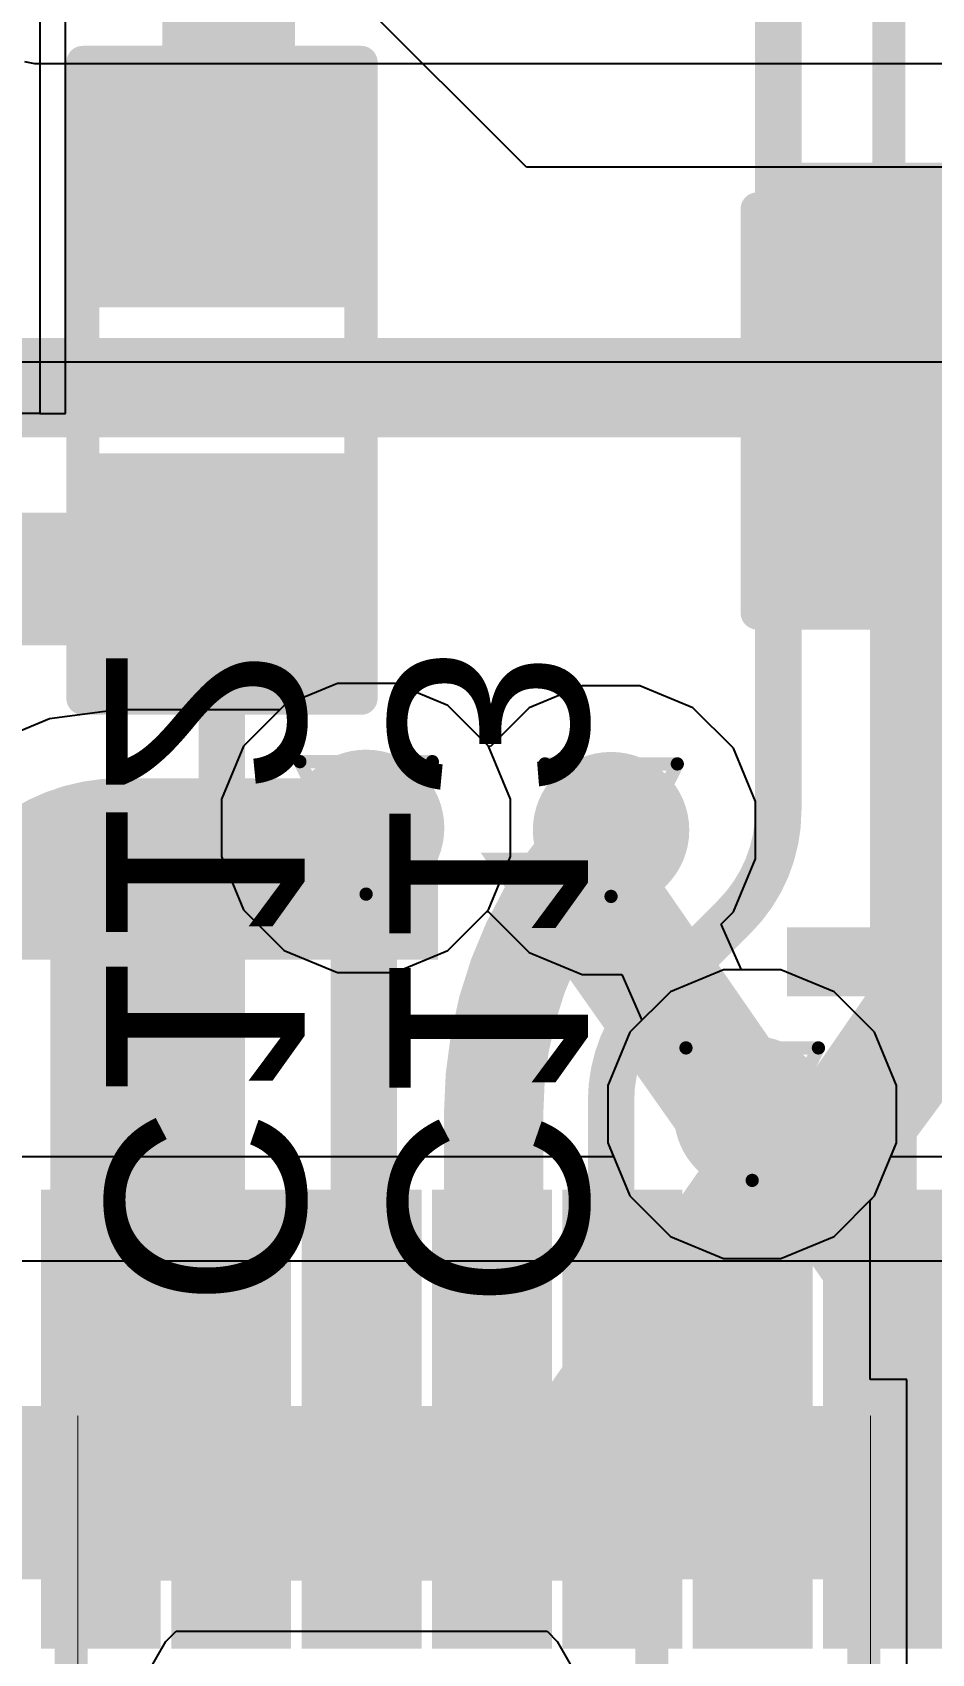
# Model space of a CAD drawing. Header units: inches. Extents: x 0 to 211, y 0 to 201.
# Drawn here: x 2.7646 to 2.9003, y 1.733 to 1.9777 of the extents above; entities that cross this region are included whole.
import ezdxf

# ---------------------------------------------------------------- set-up
doc = ezdxf.new("R2010")
doc.units = ezdxf.units.IN
doc.header["$MEASUREMENT"] = 0
for name, color, linetype in [('Bottom Layer', 5, 'Continuous'), ('Bottom Overlay', 54, 'Continuous'), ('Bottom Paste', 16, 'Continuous'), ('Bottom Solder', 6, 'Continuous'), ('Drill Drawing', 1, 'Continuous'), ('Layer 1', 16, 'Continuous'), ('Layer 2', 76, 'Continuous'), ('Top Layer', 1, 'Continuous'), ('Top Overlay', 2, 'Continuous'), ('Top Paste', 8, 'Continuous'), ('Top Solder', 216, 'Continuous'), ('Via Holes', 16, 'Continuous')]:
    doc.layers.add(name, color=color, linetype=linetype)
doc.styles.add('Arial', font='', dxfattribs={"height": 0.2})
doc.styles.add('Arial Black_Bold', font='', dxfattribs={"height": 0.2})
doc.styles.get('Arial').set_extended_font_data('Arial')
doc.styles.get('Arial Black_Bold').set_extended_font_data('Arial Black', bold=True)

# ---------------------------------------------------------------- blocks, each defined once
blk = doc.blocks.new('48_HTQFP__7_7__55')
at = {"layer": 'Top Layer'}
for points in [[(-0.19881845, 0.0551183), (-0.13582635, 0.0551183), (-0.13582635, 0.0433073), (-0.19881845, 0.0433073)], [(-0.19881845, 0.035433), (-0.13582635, 0.035433), (-0.13582635, 0.023622), (-0.19881845, 0.023622)], [(-0.19881845, 0.015748), (-0.13582635, 0.015748), (-0.13582635, 0.003937), (-0.19881845, 0.003937)], [(-0.19881895, -0.0039367), (-0.13582685, -0.0039367), (-0.13582685, -0.0157477), (-0.19881895, -0.0157477)], [(-0.19881865, -0.0236219), (-0.13582655, -0.0236219), (-0.13582655, -0.0354329), (-0.19881865, -0.0354329)], [(-0.19881875, -0.0433067), (-0.13582665, -0.0433067), (-0.13582665, -0.0551177), (-0.19881875, -0.0551177)], [(-0.19881855, -0.0629917), (-0.13582645, -0.0629917), (-0.13582645, -0.0748027), (-0.19881855, -0.0748027)]]:
    blk.add_hatch(color=1, dxfattribs=at).paths.add_polyline_path(points)
at = {"layer": 'Top Paste'}
for points in [[(-0.19881845, 0.0551183), (-0.13582635, 0.0551183), (-0.13582635, 0.0433073), (-0.19881845, 0.0433073)], [(-0.19881845, 0.035433), (-0.13582635, 0.035433), (-0.13582635, 0.023622), (-0.19881845, 0.023622)], [(-0.19881845, 0.015748), (-0.13582635, 0.015748), (-0.13582635, 0.003937), (-0.19881845, 0.003937)], [(-0.19881895, -0.0039367), (-0.13582685, -0.0039367), (-0.13582685, -0.0157477), (-0.19881895, -0.0157477)], [(-0.19881865, -0.0236219), (-0.13582655, -0.0236219), (-0.13582655, -0.0354329), (-0.19881865, -0.0354329)], [(-0.19881875, -0.0433067), (-0.13582665, -0.0433067), (-0.13582665, -0.0551177), (-0.19881875, -0.0551177)], [(-0.19881855, -0.0629917), (-0.13582645, -0.0629917), (-0.13582645, -0.0748027), (-0.19881855, -0.0748027)]]:
    blk.add_hatch(color=8, dxfattribs=at).paths.add_polyline_path(points)
at = {"layer": 'Top Solder'}
for points in [[(-0.20196805, 0.0582679), (-0.13267675, 0.0582679), (-0.13267675, 0.0401577), (-0.20196805, 0.0401577)], [(-0.20196805, 0.0385826), (-0.13267675, 0.0385826), (-0.13267675, 0.0204724), (-0.20196805, 0.0204724)], [(-0.20196805, 0.0188976), (-0.13267675, 0.0188976), (-0.13267675, 0.0007874), (-0.20196805, 0.0007874)], [(-0.20196855, -0.0007871), (-0.13267725, -0.0007871), (-0.13267725, -0.0188973), (-0.20196855, -0.0188973)], [(-0.20196825, -0.0204723), (-0.13267695, -0.0204723), (-0.13267695, -0.0385825), (-0.20196825, -0.0385825)], [(-0.20196835, -0.0401571), (-0.13267705, -0.0401571), (-0.13267705, -0.0582673), (-0.20196835, -0.0582673)], [(-0.20196815, -0.0598421), (-0.13267685, -0.0598421), (-0.13267685, -0.0779523), (-0.20196815, -0.0779523)]]:
    blk.add_hatch(color=216, dxfattribs=at).paths.add_polyline_path(points)
blk = doc.blocks.new('R___0402_B_105')
at = {"layer": 'Bottom Layer'}
for points in [[(-0.009500100000000001, 0.0125), (-0.0095001, -0.0125), (-0.0275001, -0.0125), (-0.0275001, 0.0125)], [(0.0274997, 0.0125001), (0.0274997, -0.0124999), (0.009499700000000002, -0.0124999), (0.009499699999999998, 0.0125001)]]:
    blk.add_hatch(color=5, dxfattribs=at).paths.add_polyline_path(points)
at = {"layer": 'Bottom Paste'}
for points in [[(-0.009500100000000001, 0.0125), (-0.0095001, -0.0125), (-0.0275001, -0.0125), (-0.0275001, 0.0125)], [(0.0274997, 0.0125001), (0.0274997, -0.0124999), (0.009499700000000002, -0.0124999), (0.009499699999999998, 0.0125001)]]:
    blk.add_hatch(color=16, dxfattribs=at).paths.add_polyline_path(points)
at = {"layer": 'Bottom Solder'}
for points in [[(-0.007334700000000001, 0.0146654), (-0.007334699999999999, -0.0146654), (-0.0296655, -0.0146654), (-0.0296655, 0.0146654)], [(0.0296651, 0.0146655), (0.0296651, -0.0146653), (0.007334300000000001, -0.0146653), (0.007334299999999998, 0.0146655)]]:
    blk.add_hatch(color=6, dxfattribs=at).paths.add_polyline_path(points)
at = {"layer": 'Bottom Overlay'}
for points in [[(-0.0310002, -0.0160001, 0.005, 0.005, 0), (-0.0310004, 0.0160002, 0.005, 0.005, 0)], [(0.0309997, 0.0160001, 0.005, 0.005, 0), (-0.0310004, 0.0160002, 0.005, 0.005, 0)], [(0.0309997, -0.0159999, 0.005, 0.005, 0), (0.0309997, 0.0160001, 0.005, 0.005, 0)], [(0.0319999, 0.017, 0.000127, 0.000127, 0), (-0.0319999, 0.017, 0.000127, 0.000127, 0)], [(-0.0310002, -0.0160001, 0.005, 0.005, 0), (0.0309997, -0.0159999, 0.005, 0.005, 0)]]:
    blk.add_lwpolyline(points, format="xyseb", dxfattribs=at)
for points in [[(-0.0322504, 0.0160002, 0.0025, 0.0025, 1), (-0.0297504, 0.0160002, 0.0025, 0.0025, 1)], [(-0.0322504, 0.0160002, 0.0025, 0.0025, 1), (-0.0297504, 0.0160002, 0.0025, 0.0025, 1)], [(0.0297497, 0.0160001, 0.0025, 0.0025, 1), (0.0322497, 0.0160001, 0.0025, 0.0025, 1)], [(0.0297497, 0.0160001, 0.0025, 0.0025, 1), (0.0322497, 0.0160001, 0.0025, 0.0025, 1)], [(-0.0320316, 0.017, 6.35e-05, 6.35e-05, 1), (-0.0319682, 0.017, 6.35e-05, 6.35e-05, 1)], [(0.0319682, 0.017, 6.35e-05, 6.35e-05, 1), (0.0320316, 0.017, 6.35e-05, 6.35e-05, 1)], [(-0.0322502, -0.0160001, 0.0025, 0.0025, 1), (-0.0297502, -0.0160001, 0.0025, 0.0025, 1)], [(-0.0322502, -0.0160001, 0.0025, 0.0025, 1), (-0.0297502, -0.0160001, 0.0025, 0.0025, 1)], [(0.0297497, -0.0159999, 0.0025, 0.0025, 1), (0.0322497, -0.0159999, 0.0025, 0.0025, 1)], [(0.0297497, -0.0159999, 0.0025, 0.0025, 1), (0.0322497, -0.0159999, 0.0025, 0.0025, 1)]]:
    blk.add_lwpolyline(points, format="xyseb", close=True, dxfattribs=at)
blk = doc.blocks.new('R___0402_B_107')
at = {"layer": 'Bottom Layer'}
for points in [[(-0.009500100000000001, 0.0125), (-0.0095001, -0.0125), (-0.0275001, -0.0125), (-0.0275001, 0.0125)], [(0.0275001, 0.0125), (0.0275001, -0.0125), (0.009500100000000001, -0.0125), (0.0095001, 0.0125)]]:
    blk.add_hatch(color=5, dxfattribs=at).paths.add_polyline_path(points)
at = {"layer": 'Bottom Paste'}
for points in [[(-0.009500100000000001, 0.0125), (-0.0095001, -0.0125), (-0.0275001, -0.0125), (-0.0275001, 0.0125)], [(0.0275001, 0.0125), (0.0275001, -0.0125), (0.009500100000000001, -0.0125), (0.0095001, 0.0125)]]:
    blk.add_hatch(color=16, dxfattribs=at).paths.add_polyline_path(points)
at = {"layer": 'Bottom Solder'}
for points in [[(-0.007334700000000001, 0.0146654), (-0.007334699999999999, -0.0146654), (-0.0296655, -0.0146654), (-0.0296655, 0.0146654)], [(0.0296655, 0.0146654), (0.0296655, -0.0146654), (0.007334700000000001, -0.0146654), (0.007334699999999999, 0.0146654)]]:
    blk.add_hatch(color=6, dxfattribs=at).paths.add_polyline_path(points)
at = {"layer": 'Bottom Overlay'}
for points in [[(-0.0310002, -0.0160001, 0.005, 0.005, 0), (-0.0310001, 0.0160001, 0.005, 0.005, 0)], [(0.031, 0.016, 0.005, 0.005, 0), (-0.0310001, 0.0160001, 0.005, 0.005, 0)], [(0.0309998, -0.0159998, 0.005, 0.005, 0), (0.031, 0.016, 0.005, 0.005, 0)], [(-0.0319998, 0.0170001, 0.000127, 0.000127, 0), (0.0319998, 0.0170003, 0.000127, 0.000127, 0)], [(-0.0310002, -0.0160001, 0.005, 0.005, 0), (0.0309998, -0.0159998, 0.005, 0.005, 0)]]:
    blk.add_lwpolyline(points, format="xyseb", dxfattribs=at)
for points in [[(-0.0322501, 0.0160001, 0.0025, 0.0025, 1), (-0.0297501, 0.0160001, 0.0025, 0.0025, 1)], [(-0.0322501, 0.0160001, 0.0025, 0.0025, 1), (-0.0297501, 0.0160001, 0.0025, 0.0025, 1)], [(0.02975, 0.016, 0.0025, 0.0025, 1), (0.03225, 0.016, 0.0025, 0.0025, 1)], [(0.02975, 0.016, 0.0025, 0.0025, 1), (0.03225, 0.016, 0.0025, 0.0025, 1)], [(-0.0320315, 0.0170001, 6.35e-05, 6.35e-05, 1), (-0.0319681, 0.0170001, 6.35e-05, 6.35e-05, 1)], [(0.0319681, 0.0170003, 6.35e-05, 6.35e-05, 1), (0.0320315, 0.0170003, 6.35e-05, 6.35e-05, 1)], [(-0.0322502, -0.0160001, 0.0025, 0.0025, 1), (-0.0297502, -0.0160001, 0.0025, 0.0025, 1)], [(-0.0322502, -0.0160001, 0.0025, 0.0025, 1), (-0.0297502, -0.0160001, 0.0025, 0.0025, 1)], [(0.0297498, -0.0159998, 0.0025, 0.0025, 1), (0.0322498, -0.0159998, 0.0025, 0.0025, 1)], [(0.0297498, -0.0159998, 0.0025, 0.0025, 1), (0.0322498, -0.0159998, 0.0025, 0.0025, 1)]]:
    blk.add_lwpolyline(points, format="xyseb", close=True, dxfattribs=at)
blk = doc.blocks.new('R___0603_111')
at = {"layer": 'Top Layer'}
for points in [[(-0.0150001, 0.0175), (-0.0150001, -0.0175), (-0.0450001, -0.0175), (-0.0450001, 0.0175)], [(0.0450001, 0.0174999), (0.0450001, -0.0175001), (0.0150001, -0.0175001), (0.0150001, 0.0174999)]]:
    blk.add_hatch(color=1, dxfattribs=at).paths.add_polyline_path(points)
at = {"layer": 'Top Paste'}
for points in [[(-0.0150001, 0.0175), (-0.0150001, -0.0175), (-0.0450001, -0.0175), (-0.0450001, 0.0175)], [(0.0450001, 0.0174999), (0.0450001, -0.0175001), (0.0150001, -0.0175001), (0.0150001, 0.0174999)]]:
    blk.add_hatch(color=8, dxfattribs=at).paths.add_polyline_path(points)
at = {"layer": 'Top Solder'}
for points in [[(-0.0110001, 0.0215), (-0.0110001, -0.0215), (-0.0490001, -0.0215), (-0.0490001, 0.0215)], [(0.0490001, 0.0214999), (0.0490001, -0.0215001), (0.0110001, -0.0215001), (0.0110001, 0.0214999)]]:
    blk.add_hatch(color=216, dxfattribs=at).paths.add_polyline_path(points)
at = {"layer": 'Top Overlay'}
for points in [[(-0.0480002, 0.0209997, 0.005, 0.005, 0), (0.0479999, 0.0210003, 0.005, 0.005, 0)], [(-0.0480001, -0.0209998, 0.005, 0.005, 0), (-0.0480002, 0.0209997, 0.005, 0.005, 0)], [(0.0479998, -0.0209998, 0.005, 0.005, 0), (0.0479999, 0.0210003, 0.005, 0.005, 0)], [(0.0479998, -0.0209998, 0.005, 0.005, 0), (-0.0480001, -0.0209998, 0.005, 0.005, 0)]]:
    blk.add_lwpolyline(points, format="xyseb", dxfattribs=at)
for points in [[(-0.0492502, 0.0209997, 0.0025, 0.0025, 1), (-0.0467502, 0.0209997, 0.0025, 0.0025, 1)], [(-0.0492502, 0.0209997, 0.0025, 0.0025, 1), (-0.0467502, 0.0209997, 0.0025, 0.0025, 1)], [(0.0467499, 0.0210003, 0.0025, 0.0025, 1), (0.0492499, 0.0210003, 0.0025, 0.0025, 1)], [(0.0467499, 0.0210003, 0.0025, 0.0025, 1), (0.0492499, 0.0210003, 0.0025, 0.0025, 1)], [(-0.0492501, -0.0209998, 0.0025, 0.0025, 1), (-0.0467501, -0.0209998, 0.0025, 0.0025, 1)], [(-0.0492501, -0.0209998, 0.0025, 0.0025, 1), (-0.0467501, -0.0209998, 0.0025, 0.0025, 1)], [(0.0467498, -0.0209998, 0.0025, 0.0025, 1), (0.0492498, -0.0209998, 0.0025, 0.0025, 1)], [(0.0467498, -0.0209998, 0.0025, 0.0025, 1), (0.0492498, -0.0209998, 0.0025, 0.0025, 1)]]:
    blk.add_lwpolyline(points, format="xyseb", close=True, dxfattribs=at)
blk = doc.blocks.new('C___0402_B_277')
at = {"layer": 'Bottom Layer'}
for points in [[(-0.009499900000000002, 0.0125), (-0.009499899999999999, -0.0125), (-0.0274999, -0.0125), (-0.0274999, 0.0125)], [(0.0275001, 0.0125), (0.0275001, -0.0125), (0.009500100000000001, -0.0125), (0.0095001, 0.0125)]]:
    blk.add_hatch(color=5, dxfattribs=at).paths.add_polyline_path(points)
at = {"layer": 'Bottom Paste'}
for points in [[(-0.009499900000000002, 0.0125), (-0.009499899999999999, -0.0125), (-0.0274999, -0.0125), (-0.0274999, 0.0125)], [(0.0275001, 0.0125), (0.0275001, -0.0125), (0.009500100000000001, -0.0125), (0.0095001, 0.0125)]]:
    blk.add_hatch(color=16, dxfattribs=at).paths.add_polyline_path(points)
at = {"layer": 'Bottom Solder'}
for points in [[(-0.007137700000000001, 0.0148622), (-0.007137699999999999, -0.0148622), (-0.0298621, -0.0148622), (-0.0298621, 0.0148622)], [(0.0298623, 0.0148622), (0.0298623, -0.0148622), (0.007137900000000002, -0.0148622), (0.007137899999999998, 0.0148622)]]:
    blk.add_hatch(color=6, dxfattribs=at).paths.add_polyline_path(points)
at = {"layer": 'Bottom Overlay'}
for points in [[(-0.0309997, 0.0159997, 0.005, 0.005, 0), (-0.0309998, -0.016, 0.005, 0.005, 0)], [(-0.011, 0.0160001, 0.005, 0.005, 0), (-0.0309997, 0.0159997, 0.005, 0.005, 0)], [(0.0110001, 0.0159997, 0.005, 0.005, 0), (0.0310001, 0.0159996, 0.005, 0.005, 0)], [(0.0310001, 0.0159996, 0.005, 0.005, 0), (0.0310002, -0.0160002, 0.005, 0.005, 0)], [(-0.0309998, -0.016, 0.005, 0.005, 0), (-0.0109999, -0.0160002, 0.005, 0.005, 0)], [(0.0110002, -0.0160001, 0.005, 0.005, 0), (0.0310002, -0.0160002, 0.005, 0.005, 0)]]:
    blk.add_lwpolyline(points, format="xyseb", dxfattribs=at)
for points in [[(-0.0322497, 0.0159997, 0.0025, 0.0025, 1), (-0.0297497, 0.0159997, 0.0025, 0.0025, 1)], [(-0.0322497, 0.0159997, 0.0025, 0.0025, 1), (-0.0297497, 0.0159997, 0.0025, 0.0025, 1)], [(-0.01225, 0.0160001, 0.0025, 0.0025, 1), (-0.00975, 0.0160001, 0.0025, 0.0025, 1)], [(0.0097501, 0.0159997, 0.0025, 0.0025, 1), (0.0122501, 0.0159997, 0.0025, 0.0025, 1)], [(0.0297501, 0.0159996, 0.0025, 0.0025, 1), (0.0322501, 0.0159996, 0.0025, 0.0025, 1)], [(0.0297501, 0.0159996, 0.0025, 0.0025, 1), (0.0322501, 0.0159996, 0.0025, 0.0025, 1)], [(-0.0322498, -0.016, 0.0025, 0.0025, 1), (-0.0297498, -0.016, 0.0025, 0.0025, 1)], [(-0.0322498, -0.016, 0.0025, 0.0025, 1), (-0.0297498, -0.016, 0.0025, 0.0025, 1)], [(-0.0122499, -0.0160002, 0.0025, 0.0025, 1), (-0.0097499, -0.0160002, 0.0025, 0.0025, 1)], [(0.0097502, -0.0160001, 0.0025, 0.0025, 1), (0.0122502, -0.0160001, 0.0025, 0.0025, 1)], [(0.0297502, -0.0160002, 0.0025, 0.0025, 1), (0.0322502, -0.0160002, 0.0025, 0.0025, 1)], [(0.0297502, -0.0160002, 0.0025, 0.0025, 1), (0.0322502, -0.0160002, 0.0025, 0.0025, 1)]]:
    blk.add_lwpolyline(points, format="xyseb", close=True, dxfattribs=at)
blk = doc.blocks.new('C___0402_B_278')
at = {"layer": 'Bottom Layer'}
for points in [[(-0.009500100000000001, 0.0125), (-0.0095001, -0.0125), (-0.0275001, -0.0125), (-0.0275001, 0.0125)], [(0.0275001, 0.0124999), (0.0275001, -0.0125001), (0.009500100000000001, -0.0125001), (0.0095001, 0.0124999)]]:
    blk.add_hatch(color=5, dxfattribs=at).paths.add_polyline_path(points)
at = {"layer": 'Bottom Paste'}
for points in [[(-0.009500100000000001, 0.0125), (-0.0095001, -0.0125), (-0.0275001, -0.0125), (-0.0275001, 0.0125)], [(0.0275001, 0.0124999), (0.0275001, -0.0125001), (0.009500100000000001, -0.0125001), (0.0095001, 0.0124999)]]:
    blk.add_hatch(color=16, dxfattribs=at).paths.add_polyline_path(points)
at = {"layer": 'Bottom Solder'}
for points in [[(-0.007137900000000002, 0.0148622), (-0.007137899999999998, -0.0148622), (-0.0298623, -0.0148622), (-0.0298623, 0.0148622)], [(0.0298623, 0.0148621), (0.0298623, -0.0148623), (0.007137900000000002, -0.0148623), (0.007137899999999998, 0.0148621)]]:
    blk.add_hatch(color=6, dxfattribs=at).paths.add_polyline_path(points)
at = {"layer": 'Bottom Overlay'}
for points in [[(-0.0310002, 0.0160002, 0.005, 0.005, 0), (-0.0310002, -0.0159997, 0.005, 0.005, 0)], [(-0.0310002, 0.0160002, 0.005, 0.005, 0), (-0.011, 0.0159998, 0.005, 0.005, 0)], [(0.0110001, 0.0160001, 0.005, 0.005, 0), (0.0309999, 0.0159999, 0.005, 0.005, 0)], [(0.0309999, 0.0159999, 0.005, 0.005, 0), (0.0310002, -0.0160002, 0.005, 0.005, 0)], [(-0.0310002, -0.0159997, 0.005, 0.005, 0), (-0.0110001, -0.0160003, 0.005, 0.005, 0)], [(0.011, -0.0160001, 0.005, 0.005, 0), (0.0310002, -0.0160002, 0.005, 0.005, 0)]]:
    blk.add_lwpolyline(points, format="xyseb", dxfattribs=at)
for points in [[(-0.0322502, 0.0160002, 0.0025, 0.0025, 1), (-0.0297502, 0.0160002, 0.0025, 0.0025, 1)], [(-0.0322502, 0.0160002, 0.0025, 0.0025, 1), (-0.0297502, 0.0160002, 0.0025, 0.0025, 1)], [(-0.01225, 0.0159998, 0.0025, 0.0025, 1), (-0.00975, 0.0159998, 0.0025, 0.0025, 1)], [(0.0097501, 0.0160001, 0.0025, 0.0025, 1), (0.0122501, 0.0160001, 0.0025, 0.0025, 1)], [(0.0297499, 0.0159999, 0.0025, 0.0025, 1), (0.0322499, 0.0159999, 0.0025, 0.0025, 1)], [(0.0297499, 0.0159999, 0.0025, 0.0025, 1), (0.0322499, 0.0159999, 0.0025, 0.0025, 1)], [(-0.0322502, -0.0159997, 0.0025, 0.0025, 1), (-0.0297502, -0.0159997, 0.0025, 0.0025, 1)], [(-0.0322502, -0.0159997, 0.0025, 0.0025, 1), (-0.0297502, -0.0159997, 0.0025, 0.0025, 1)], [(-0.0122501, -0.0160003, 0.0025, 0.0025, 1), (-0.0097501, -0.0160003, 0.0025, 0.0025, 1)], [(0.00975, -0.0160001, 0.0025, 0.0025, 1), (0.01225, -0.0160001, 0.0025, 0.0025, 1)], [(0.0297502, -0.0160002, 0.0025, 0.0025, 1), (0.0322502, -0.0160002, 0.0025, 0.0025, 1)], [(0.0297502, -0.0160002, 0.0025, 0.0025, 1), (0.0322502, -0.0160002, 0.0025, 0.0025, 1)]]:
    blk.add_lwpolyline(points, format="xyseb", close=True, dxfattribs=at)
blk = doc.blocks.new('C___1210_B_286')
at = {"layer": 'Bottom Layer'}
for points in [[(-0.0800002, 0.0550002), (-0.0200002, 0.0550002), (-0.0200002, -0.0549998), (-0.0800002, -0.0549998)], [(0.0199999, 0.0550002), (0.0799999, 0.0550002), (0.0799999, -0.0549998), (0.0199999, -0.0549998)]]:
    blk.add_hatch(color=5, dxfattribs=at).paths.add_polyline_path(points)
at = {"layer": 'Bottom Paste'}
for points in [[(-0.0800002, 0.0550002), (-0.0200002, 0.0550002), (-0.0200002, -0.0549998), (-0.0800002, -0.0549998)], [(0.0199999, 0.0550002), (0.0799999, 0.0550002), (0.0799999, -0.0549998), (0.0199999, -0.0549998)]]:
    blk.add_hatch(color=16, dxfattribs=at).paths.add_polyline_path(points)
at = {"layer": 'Bottom Solder'}
for points in [[(-0.0840002, 0.0590002), (-0.0160002, 0.0590002), (-0.0160002, -0.0589998), (-0.0840002, -0.0589998)], [(0.0159999, 0.0590002), (0.0839999, 0.0590002), (0.0839999, -0.0589998), (0.0159999, -0.0589998)]]:
    blk.add_hatch(color=6, dxfattribs=at).paths.add_polyline_path(points)
at = {"layer": 'Bottom Overlay'}
for points in [[(-0.0840003, 0.0590002, 0.005, 0.005, 0), (-0.0840003, -0.0589998, 0.005, 0.005, 0)], [(-0.0840003, 0.0590002, 0.005, 0.005, 0), (-0.0230001, 0.0590002, 0.005, 0.005, 0)], [(0.084, 0.0590002, 0.005, 0.005, 0), (0.0230001, 0.059, 0.005, 0.005, 0)], [(0.084, 0.0590002, 0.005, 0.005, 0), (0.084, -0.0589998, 0.005, 0.005, 0)], [(-0.0840003, -0.0589998, 0.005, 0.005, 0), (-0.0230001, -0.0589998, 0.005, 0.005, 0)], [(0.084, -0.0589998, 0.005, 0.005, 0), (0.0230001, -0.059, 0.005, 0.005, 0)]]:
    blk.add_lwpolyline(points, format="xyseb", dxfattribs=at)
for points in [[(-0.0852503, 0.0590002, 0.0025, 0.0025, 1), (-0.0827503, 0.0590002, 0.0025, 0.0025, 1)], [(-0.0852503, 0.0590002, 0.0025, 0.0025, 1), (-0.0827503, 0.0590002, 0.0025, 0.0025, 1)], [(-0.0242501, 0.0590002, 0.0025, 0.0025, 1), (-0.0217501, 0.0590002, 0.0025, 0.0025, 1)], [(0.0217501, 0.059, 0.0025, 0.0025, 1), (0.0242501, 0.059, 0.0025, 0.0025, 1)], [(0.08275, 0.0590002, 0.0025, 0.0025, 1), (0.08525, 0.0590002, 0.0025, 0.0025, 1)], [(0.08275, 0.0590002, 0.0025, 0.0025, 1), (0.08525, 0.0590002, 0.0025, 0.0025, 1)], [(-0.0852503, -0.0589998, 0.0025, 0.0025, 1), (-0.0827503, -0.0589998, 0.0025, 0.0025, 1)], [(-0.0852503, -0.0589998, 0.0025, 0.0025, 1), (-0.0827503, -0.0589998, 0.0025, 0.0025, 1)], [(-0.0242501, -0.0589998, 0.0025, 0.0025, 1), (-0.0217501, -0.0589998, 0.0025, 0.0025, 1)], [(0.0217501, -0.059, 0.0025, 0.0025, 1), (0.0242501, -0.059, 0.0025, 0.0025, 1)], [(0.08275, -0.0589998, 0.0025, 0.0025, 1), (0.08525, -0.0589998, 0.0025, 0.0025, 1)], [(0.08275, -0.0589998, 0.0025, 0.0025, 1), (0.08525, -0.0589998, 0.0025, 0.0025, 1)]]:
    blk.add_lwpolyline(points, format="xyseb", close=True, dxfattribs=at)

msp = doc.modelspace()

# ---------------------------------------------------------------- hatches: boundary and pattern name
at = {"layer": 'Bottom Layer'}
h = msp.add_hatch(color=5, dxfattribs=at)
edge = h.paths.add_edge_path()
edge.add_arc((2.8149456, 1.8576542), 0.011811, 0, 360)
h = msp.add_hatch(color=5, dxfattribs=at)
edge = h.paths.add_edge_path()
edge.add_arc((2.8519316, 1.8573099), 0.011811, 0, 360)
h = msp.add_hatch(color=5, dxfattribs=at)
edge = h.paths.add_edge_path()
edge.add_arc((2.8732426, 1.814435), 0.011811, 0, 360)
at = {"layer": 'Layer 1'}
h = msp.add_hatch(color=16, dxfattribs=at)
edge = h.paths.add_edge_path()
edge.add_arc((2.8149456, 1.8576542), 0.011811, 0, 360)
h = msp.add_hatch(color=16, dxfattribs=at)
edge = h.paths.add_edge_path()
edge.add_arc((2.8519316, 1.8573099), 0.011811, 0, 360)
h = msp.add_hatch(color=16, dxfattribs=at)
edge = h.paths.add_edge_path()
edge.add_arc((2.8732426, 1.814435), 0.011811, 0, 360)
at = {"layer": 'Layer 2'}
h = msp.add_hatch(color=76, dxfattribs=at)
edge = h.paths.add_edge_path()
edge.add_arc((2.8149456, 1.8576542), 0.011811, 0, 360)
h = msp.add_hatch(color=76, dxfattribs=at)
edge = h.paths.add_edge_path()
edge.add_arc((2.8519316, 1.8573099), 0.011811, 0, 360)
h = msp.add_hatch(color=76, dxfattribs=at)
edge = h.paths.add_edge_path()
edge.add_arc((2.8732426, 1.814435), 0.011811, 0, 360)
at = {"layer": 'Top Layer'}
h = msp.add_hatch(color=1, dxfattribs=at)
edge = h.paths.add_edge_path()
edge.add_arc((2.8149456, 1.8576542), 0.011811, 0, 360)
h = msp.add_hatch(color=1, dxfattribs=at)
edge = h.paths.add_edge_path()
edge.add_arc((2.8519316, 1.8573099), 0.011811, 0, 360)
h = msp.add_hatch(color=1, dxfattribs=at)
edge = h.paths.add_edge_path()
edge.add_arc((2.8732426, 1.814435), 0.011811, 0, 360)
at = {"layer": 'Via Holes'}
h = msp.add_hatch(color=7, dxfattribs=at)
edge = h.paths.add_edge_path()
edge.add_arc((2.8149456, 1.8576542), 0.0059055, 0, 360)
h = msp.add_hatch(color=7, dxfattribs=at)
edge = h.paths.add_edge_path()
edge.add_arc((2.8519316, 1.8573099), 0.0059055, 0, 360)
h = msp.add_hatch(color=7, dxfattribs=at)
edge = h.paths.add_edge_path()
edge.add_arc((2.8732426, 1.814435), 0.0059055, 0, 360)

# ---------------------------------------------------------------- linework, layer by layer
at = {"layer": 'Bottom Layer'}
for p, q in [((2.7633842, 1.973363), (2.7648616, 1.9730691)), ((2.7648616, 1.9730691), (2.9844673, 1.9730691)), ((2.8106071, 1.8794652), (2.8025907, 1.8761447)), ((2.8192841, 1.8794652), (2.8106071, 1.8794652)), ((2.8273005, 1.8761447), (2.8192841, 1.8794652)), ((2.8475931, 1.8791209), (2.8395767, 1.8758004)), ((2.8562701, 1.8791209), (2.8475931, 1.8791209)), ((2.8642865, 1.8758004), (2.8562701, 1.8791209)), ((2.7778217, 1.8755072), (2.7671423, 1.8741012)), ((2.7778217, 1.875497), (2.7778217, 1.8755072)), ((2.801943, 1.875497), (2.7778217, 1.875497)), ((2.8025907, 1.8761447), (2.801943, 1.875497)), ((2.833436, 1.8700092), (2.8273005, 1.8761447)), ((2.8395767, 1.8758004), (2.8337275, 1.8699512)), ((2.8704221, 1.8696648), (2.8642865, 1.8758004)), ((2.7671423, 1.8741012), (2.7571906, 1.8699791)), ((2.8337275, 1.8699512), (2.833436, 1.8700092)), ((2.8737426, 1.8616484), (2.8704221, 1.8696648)), ((2.8737426, 1.8529714), (2.8737426, 1.8616484)), ((2.8704221, 1.844955), (2.8737426, 1.8529714)), ((2.8685781, 1.843111), (2.8704221, 1.844955)), ((2.8716127, 1.836246), (2.8685781, 1.843111)), ((2.8775811, 1.836246), (2.8716127, 1.836246)), ((2.8855975, 1.8329255), (2.8775811, 1.836246)), ((2.8917331, 1.8267899), (2.8855975, 1.8329255)), ((2.8950536, 1.8187735), (2.8917331, 1.8267899)), ((2.8950536, 1.8100965), (2.8950536, 1.8187735)), ((2.8917331, 1.8020801), (2.8950536, 1.8100965)), ((2.8910728, 1.8014198), (2.8917331, 1.8020801)), ((2.8910728, 1.7743778), (2.8910728, 1.8014198)), ((2.8965997, 1.7743778), (2.8910728, 1.7743778)), ((2.8965997, 1.728368), (2.8965997, 1.7743778)), ((2.7847198, 1.7348301), (2.7862441, 1.7363778)), ((2.7862441, 1.7363778), (2.811704, 1.7363778)), ((2.811704, 1.7363778), (2.811704, 1.7363776)), ((2.811704, 1.7363776), (2.8422682, 1.7363776)), ((2.8422682, 1.7363776), (2.8437924, 1.7348301)), ((2.7816075, 1.7293777), (2.7847198, 1.7348301)), ((2.8437924, 1.7348301), (2.8469048, 1.7293775))]:
    msp.add_line(p, q, dxfattribs=at)
for points in [[(2.7419126, 1.9241008, 0.015, 0.015, 0), (2.9329998, 1.9241008, 0.015, 0.015, 0)], [(2.7544126, 1.8342451, 0.015, 0.015, -0.4142135623730951), (2.7778217, 1.8576542, 0.015, 0.015, 0)], [(2.7778217, 1.8576542, 0.015, 0.015, 0), (2.8149456, 1.8576542, 0.015, 0.015, 0)], [(2.8342042, 1.8146112, 0.015, 0.015, -0.199336262225561), (2.8519316, 1.8573099, 0.015, 0.015, 0)], [(2.834204, 1.7553778, 0.015, 0.015, 0), (2.8342042, 1.8146112, 0.015, 0.015, 0)], [(2.87323, 1.8144224, 0.015, 0.015, 0), (2.8732426, 1.814435, 0.015, 0.015, 0)], [(2.87323, 1.7612475, 0.015, 0.015, 0), (2.87323, 1.8144224, 0.015, 0.015, 0)], [(2.7943085, 1.7553778, 0.015, 0.015, 0), (2.834204, 1.7553778, 0.015, 0.015, 0)], [(2.834204, 1.7553776, 0.015, 0.015, 0), (2.834204, 1.7553778, 0.015, 0.015, 0)]]:
    msp.add_lwpolyline(points, format="xyseb", dxfattribs=at)
for points in [[(2.7740717, 1.8576542, 0.0075, 0.0075, 1), (2.7815717, 1.8576542, 0.0075, 0.0075, 1)], [(2.7740717, 1.8576542, 0.0075, 0.0075, 1), (2.7815717, 1.8576542, 0.0075, 0.0075, 1)], [(2.8111956, 1.8576542, 0.0075, 0.0075, 1), (2.8186956, 1.8576542, 0.0075, 0.0075, 1)], [(2.8481816, 1.8573099, 0.0075, 0.0075, 1), (2.8556816, 1.8573099, 0.0075, 0.0075, 1)], [(2.8304542, 1.8146112, 0.0075, 0.0075, 1), (2.8379542, 1.8146112, 0.0075, 0.0075, 1)], [(2.8304542, 1.8146112, 0.0075, 0.0075, 1), (2.8379542, 1.8146112, 0.0075, 0.0075, 1)], [(2.86948, 1.8144224, 0.0075, 0.0075, 1), (2.87698, 1.8144224, 0.0075, 0.0075, 1)], [(2.86948, 1.8144224, 0.0075, 0.0075, 1), (2.87698, 1.8144224, 0.0075, 0.0075, 1)], [(2.8694926, 1.814435, 0.0075, 0.0075, 1), (2.8769926, 1.814435, 0.0075, 0.0075, 1)], [(2.86948, 1.7612475, 0.0075, 0.0075, 1), (2.87698, 1.7612475, 0.0075, 0.0075, 1)], [(2.7905585, 1.7553778, 0.0075, 0.0075, 1), (2.7980585, 1.7553778, 0.0075, 0.0075, 1)], [(2.830454, 1.7553778, 0.0075, 0.0075, 1), (2.837954, 1.7553778, 0.0075, 0.0075, 1)], [(2.830454, 1.7553778, 0.0075, 0.0075, 1), (2.837954, 1.7553778, 0.0075, 0.0075, 1)], [(2.830454, 1.7553778, 0.0075, 0.0075, 1), (2.837954, 1.7553778, 0.0075, 0.0075, 1)], [(2.830454, 1.7553776, 0.0075, 0.0075, 1), (2.837954, 1.7553776, 0.0075, 0.0075, 1)]]:
    msp.add_lwpolyline(points, format="xyseb", close=True, dxfattribs=at)
at = {"layer": 'Drill Drawing'}
for points in [[(2.8049456, 1.8676542, 0.002, 0.002, 0), (2.8249456, 1.8676542, 0.002, 0.002, 0)], [(2.8049456, 1.8676542, 0.002, 0.002, 0), (2.8149456, 1.8476542, 0.002, 0.002, 0)], [(2.8149456, 1.8476542, 0.002, 0.002, 0), (2.8249456, 1.8676542, 0.002, 0.002, 0)], [(2.8419316, 1.8673099, 0.002, 0.002, 0), (2.8619316, 1.8673099, 0.002, 0.002, 0)], [(2.8419316, 1.8673099, 0.002, 0.002, 0), (2.8519316, 1.8473099, 0.002, 0.002, 0)], [(2.8519316, 1.8473099, 0.002, 0.002, 0), (2.8619316, 1.8673099, 0.002, 0.002, 0)], [(2.8632426, 1.824435, 0.002, 0.002, 0), (2.8832426, 1.824435, 0.002, 0.002, 0)], [(2.8632426, 1.824435, 0.002, 0.002, 0), (2.8732426, 1.804435, 0.002, 0.002, 0)], [(2.8732426, 1.804435, 0.002, 0.002, 0), (2.8832426, 1.824435, 0.002, 0.002, 0)]]:
    msp.add_lwpolyline(points, format="xyseb", dxfattribs=at)
for points in [[(2.8044456, 1.8676542, 0.001, 0.001, 1), (2.8054456, 1.8676542, 0.001, 0.001, 1)], [(2.8044456, 1.8676542, 0.001, 0.001, 1), (2.8054456, 1.8676542, 0.001, 0.001, 1)], [(2.8244456, 1.8676542, 0.001, 0.001, 1), (2.8254456, 1.8676542, 0.001, 0.001, 1)], [(2.8244456, 1.8676542, 0.001, 0.001, 1), (2.8254456, 1.8676542, 0.001, 0.001, 1)], [(2.8414316, 1.8673099, 0.001, 0.001, 1), (2.8424316, 1.8673099, 0.001, 0.001, 1)], [(2.8414316, 1.8673099, 0.001, 0.001, 1), (2.8424316, 1.8673099, 0.001, 0.001, 1)], [(2.8614316, 1.8673099, 0.001, 0.001, 1), (2.8624316, 1.8673099, 0.001, 0.001, 1)], [(2.8614316, 1.8673099, 0.001, 0.001, 1), (2.8624316, 1.8673099, 0.001, 0.001, 1)], [(2.8144456, 1.8476542, 0.001, 0.001, 1), (2.8154456, 1.8476542, 0.001, 0.001, 1)], [(2.8144456, 1.8476542, 0.001, 0.001, 1), (2.8154456, 1.8476542, 0.001, 0.001, 1)], [(2.8514316, 1.8473099, 0.001, 0.001, 1), (2.8524316, 1.8473099, 0.001, 0.001, 1)], [(2.8514316, 1.8473099, 0.001, 0.001, 1), (2.8524316, 1.8473099, 0.001, 0.001, 1)], [(2.8627426, 1.824435, 0.001, 0.001, 1), (2.8637426, 1.824435, 0.001, 0.001, 1)], [(2.8627426, 1.824435, 0.001, 0.001, 1), (2.8637426, 1.824435, 0.001, 0.001, 1)], [(2.8827426, 1.824435, 0.001, 0.001, 1), (2.8837426, 1.824435, 0.001, 0.001, 1)], [(2.8827426, 1.824435, 0.001, 0.001, 1), (2.8837426, 1.824435, 0.001, 0.001, 1)], [(2.8727426, 1.804435, 0.001, 0.001, 1), (2.8737426, 1.804435, 0.001, 0.001, 1)], [(2.8727426, 1.804435, 0.001, 0.001, 1), (2.8737426, 1.804435, 0.001, 0.001, 1)]]:
    msp.add_lwpolyline(points, format="xyseb", close=True, dxfattribs=at)
at = {"layer": 'Layer 1'}
for p, q in [((2.8106071, 1.8794652), (2.8025907, 1.8761447)), ((2.8192841, 1.8794652), (2.8106071, 1.8794652)), ((2.8273005, 1.8761447), (2.8192841, 1.8794652)), ((2.8475931, 1.8791209), (2.8395767, 1.8758004)), ((2.8562701, 1.8791209), (2.8475931, 1.8791209)), ((2.8642865, 1.8758004), (2.8562701, 1.8791209)), ((2.8025907, 1.8761447), (2.7964551, 1.8700091)), ((2.833436, 1.8700092), (2.8273005, 1.8761447)), ((2.8395767, 1.8758004), (2.8337275, 1.8699512)), ((2.8704221, 1.8696648), (2.8642865, 1.8758004)), ((2.7964551, 1.8700091), (2.7931346, 1.8619927)), ((2.8337275, 1.8699512), (2.833436, 1.8700092)), ((2.8737426, 1.8616484), (2.8704221, 1.8696648)), ((2.7931346, 1.8619927), (2.7931346, 1.8533157)), ((2.8737426, 1.8529714), (2.8737426, 1.8616484)), ((2.7931346, 1.8533157), (2.7964551, 1.8452993)), ((2.8704221, 1.844955), (2.8737426, 1.8529714)), ((2.7964551, 1.8452993), (2.8025907, 1.8391637)), ((2.8273005, 1.8391637), (2.8331497, 1.8450129)), ((2.8331497, 1.8450129), (2.8334412, 1.8449549)), ((2.8334412, 1.8449549), (2.8395767, 1.8388194)), ((2.8685781, 1.843111), (2.8704221, 1.844955)), ((2.8716127, 1.836246), (2.8685781, 1.843111)), ((2.8025907, 1.8391637), (2.8106071, 1.8358432)), ((2.8192841, 1.8358432), (2.8273005, 1.8391637)), ((2.8395767, 1.8388194), (2.8475931, 1.8354989)), ((2.8106071, 1.8358432), (2.8192841, 1.8358432)), ((2.8775811, 1.836246), (2.8716127, 1.836246)), ((2.8855975, 1.8329255), (2.8775811, 1.836246)), ((2.8475931, 1.8354989), (2.8535615, 1.8354989)), ((2.8535615, 1.8354989), (2.8565961, 1.8286339)), ((2.8917331, 1.8267899), (2.8855975, 1.8329255)), ((2.8565961, 1.8286339), (2.8547521, 1.8267899)), ((2.8547521, 1.8267899), (2.8514316, 1.8187735)), ((2.8950536, 1.8187735), (2.8917331, 1.8267899)), ((2.8514316, 1.8187735), (2.8514316, 1.8100965)), ((2.8950536, 1.8100965), (2.8950536, 1.8187735)), ((2.8514316, 1.8100965), (2.8547521, 1.8020801)), ((2.8917331, 1.8020801), (2.8950536, 1.8100965)), ((2.8547521, 1.8020801), (2.8608877, 1.7959445)), ((2.8855975, 1.7959445), (2.8917331, 1.8020801)), ((2.8608877, 1.7959445), (2.8689041, 1.792624)), ((2.8775811, 1.792624), (2.8855975, 1.7959445)), ((2.8689041, 1.792624), (2.8775811, 1.792624))]:
    msp.add_line(p, q, dxfattribs=at)
at = {"layer": 'Layer 2'}
for p, q in [((2.8391468, 1.9573913), (2.81, 1.9865382)), ((3.2273914, 1.9573914), (2.8391468, 1.9573913)), ((2.5492031, 1.9279992), (3.2308377, 1.9279993)), ((2.8106071, 1.8794652), (2.8025907, 1.8761447)), ((2.8192841, 1.8794652), (2.8106071, 1.8794652)), ((2.8273005, 1.8761447), (2.8192841, 1.8794652)), ((2.8025907, 1.8761447), (2.7964551, 1.8700091)), ((2.8334361, 1.8700091), (2.8273005, 1.8761447)), ((2.7964551, 1.8700091), (2.7931346, 1.8619927)), ((2.8367566, 1.8619927), (2.8334361, 1.8700091)), ((2.7931346, 1.8619927), (2.7931346, 1.8533157)), ((2.8367566, 1.8533157), (2.8367566, 1.8619927)), ((2.7931346, 1.8533157), (2.7964551, 1.8452993)), ((2.8334361, 1.8452993), (2.8367566, 1.8533157)), ((2.7964551, 1.8452993), (2.8025907, 1.8391637)), ((2.8273005, 1.8391637), (2.8334361, 1.8452993)), ((2.8025907, 1.8391637), (2.8106071, 1.8358432)), ((2.8192841, 1.8358432), (2.8273005, 1.8391637)), ((2.8106071, 1.8358432), (2.8192841, 1.8358432)), ((2.8689041, 1.836246), (2.8608877, 1.8329255)), ((2.8775811, 1.836246), (2.8689041, 1.836246)), ((2.8855975, 1.8329255), (2.8775811, 1.836246)), ((2.8608877, 1.8329255), (2.8547521, 1.8267899)), ((2.8917331, 1.8267899), (2.8855975, 1.8329255)), ((2.8547521, 1.8267899), (2.8514316, 1.8187735)), ((2.8950536, 1.8187735), (2.8917331, 1.8267899)), ((2.8514316, 1.8187735), (2.8514316, 1.8100965)), ((2.8950536, 1.8100965), (2.8950536, 1.8187735)), ((2.8514316, 1.8100965), (2.8523, 1.808)), ((2.8941852, 1.808), (2.8950536, 1.8100965)), ((2.8523, 1.808), (2.6575749, 1.808)), ((3.0134887, 1.808), (2.8941852, 1.808)), ((2.6637836, 1.7923118), (3.0066882, 1.7923118))]:
    msp.add_line(p, q, dxfattribs=at)
at = {"layer": 'Top Layer'}
for p, q in [((2.7656813, 2.0300835), (2.7656813, 1.9202186)), ((2.7695676, 1.9202186), (2.7695676, 2.0300835)), ((2.7656813, 1.9802234), (2.7656813, 1.9202232)), ((2.7656812, 1.9202186), (2.7135, 1.9202186)), ((2.7656813, 1.9202232), (2.7656812, 1.9202232)), ((2.7656812, 1.9202232), (2.7656812, 1.9202186)), ((2.7656813, 1.9202186), (2.7695676, 1.9202186))]:
    msp.add_line(p, q, dxfattribs=at)
for points in [[(2.877188, 1.8602606, 0.007, 0.007, 0), (2.877188, 2.000012, 0.007, 0.007, 0)], [(2.7941897, 1.9562318, 0.02, 0.02, 0), (2.7941897, 1.988363, 0.02, 0.02, 0)], [(2.7941897, 1.9562318, 0.02, 0.02, -0.4124963024414858), (2.7931872, 1.9552234, 0.02, 0.02, 0)], [(2.7931872, 1.9552234, 0.02, 0.02, -0.001466663511744255), (2.7931813, 1.9552234, 0.02, 0.02, 0)], [(2.8945536, 1.939504, 0.007, 0.007, -0.4142135623730951), (2.912441, 1.9573914, 0.007, 0.007, 0)], [(2.8945536, 1.7699298, 0.007, 0.007, 0), (2.8945536, 1.939504, 0.007, 0.007, 0)], [(2.7394122, 1.8952186, 0.02, 0.02, 0), (2.7941897, 1.8952186, 0.02, 0.02, 0)], [(2.7931812, 1.7697649, 0.007, 0.007, 0), (2.7931812, 1.8952232, 0.007, 0.007, 0)], [(2.8146013, 1.8573099, 0.01, 0.01, 0), (2.8149456, 1.8576542, 0.01, 0.01, 0)], [(2.877188, 1.8602606, 0.007, 0.007, -0.198912367379658), (2.870551, 1.8442376, 0.007, 0.007, 0)], [(2.8146013, 1.7687179, 0.01, 0.01, 0), (2.8146013, 1.8573099, 0.01, 0.01, 0)], [(2.8429369, 1.8483152, 0.009, 0.009, 0), (2.8519316, 1.8573099, 0.009, 0.009, 0)], [(2.759, 1.853, 0.01, 0.01, -0.4142135623730951), (2.7748873, 1.8371127, 0.01, 0.01, 0)], [(2.8339423, 1.8266003, 0.009, 0.009, -0.198912367379658), (2.8429369, 1.8483152, 0.009, 0.009, 0)], [(2.8584075, 1.832094, 0.007, 0.007, 0), (2.870551, 1.8442375, 0.007, 0.007, 0)], [(2.7748873, 1.7683736, 0.01, 0.01, 0), (2.7748873, 1.8371127, 0.01, 0.01, 0)], [(2.8519316, 1.8164598, 0.007, 0.007, -0.1987926825823814), (2.8584003, 1.8320868, 0.007, 0.007, 0)], [(2.8584003, 1.8320868, 0.007, 0.007, 0), (2.8584075, 1.832094, 0.007, 0.007, 0)], [(2.8584003, 1.8320868, 0.007, 0.007, -0.0001146035215910067), (2.8584075, 1.832094, 0.007, 0.007, 0)], [(2.8339423, 1.768374, 0.009, 0.009, 0), (2.8339423, 1.8266003, 0.009, 0.009, 0)], [(2.8519316, 1.7700689, 0.007, 0.007, 0), (2.8519316, 1.8164598, 0.007, 0.007, 0)], [(2.8732426, 1.814435, 0.01, 0.01, 0), (2.8732773, 1.8144003, 0.01, 0.01, 0)], [(2.8732773, 1.7684082, 0.01, 0.01, 0), (2.8732773, 1.8144003, 0.01, 0.01, 0)], [(2.7931812, 1.7697649, 0.007, 0.007, 0), (2.7945723, 1.7683738, 0.007, 0.007, 0)], [(2.8142571, 1.7683737, 0.01, 0.01, 0), (2.8146013, 1.7687179, 0.01, 0.01, 0)], [(2.8519316, 1.7700689, 0.007, 0.007, 0), (2.853627, 1.7683735, 0.007, 0.007, 0)], [(2.8732773, 1.7684082, 0.01, 0.01, 0), (2.873312, 1.7683735, 0.01, 0.01, 0)], [(2.8929973, 1.7683735, 0.007, 0.007, 0), (2.8945536, 1.7699298, 0.007, 0.007, 0)]]:
    msp.add_lwpolyline(points, format="xyseb", dxfattribs=at)
for points in [[(2.7891897, 1.9562318, 0.01, 0.01, 1), (2.7991897, 1.9562318, 0.01, 0.01, 1)], [(2.7891897, 1.9562318, 0.01, 0.01, 1), (2.7991897, 1.9562318, 0.01, 0.01, 1)], [(2.7881813, 1.9552234, 0.01, 0.01, 1), (2.7981813, 1.9552234, 0.01, 0.01, 1)], [(2.7881872, 1.9552234, 0.01, 0.01, 1), (2.7981872, 1.9552234, 0.01, 0.01, 1)], [(2.7881872, 1.9552234, 0.01, 0.01, 1), (2.7981872, 1.9552234, 0.01, 0.01, 1)], [(2.8928036, 1.939504, 0.0035, 0.0035, 1), (2.8963036, 1.939504, 0.0035, 0.0035, 1)], [(2.8928036, 1.939504, 0.0035, 0.0035, 1), (2.8963036, 1.939504, 0.0035, 0.0035, 1)], [(2.7891897, 1.8952186, 0.01, 0.01, 1), (2.7991897, 1.8952186, 0.01, 0.01, 1)], [(2.7914312, 1.8952232, 0.0035, 0.0035, 1), (2.7949312, 1.8952232, 0.0035, 0.0035, 1)], [(2.8124456, 1.8576542, 0.005, 0.005, 1), (2.8174456, 1.8576542, 0.005, 0.005, 1)], [(2.875438, 1.8602606, 0.0035, 0.0035, 1), (2.878938, 1.8602606, 0.0035, 0.0035, 1)], [(2.875438, 1.8602606, 0.0035, 0.0035, 1), (2.878938, 1.8602606, 0.0035, 0.0035, 1)], [(2.8121013, 1.8573099, 0.005, 0.005, 1), (2.8171013, 1.8573099, 0.005, 0.005, 1)], [(2.8121013, 1.8573099, 0.005, 0.005, 1), (2.8171013, 1.8573099, 0.005, 0.005, 1)], [(2.8496816, 1.8573099, 0.0045, 0.0045, 1), (2.8541816, 1.8573099, 0.0045, 0.0045, 1)], [(2.8406869, 1.8483152, 0.0045, 0.0045, 1), (2.8451869, 1.8483152, 0.0045, 0.0045, 1)], [(2.8406869, 1.8483152, 0.0045, 0.0045, 1), (2.8451869, 1.8483152, 0.0045, 0.0045, 1)], [(2.868801, 1.8442376, 0.0035, 0.0035, 1), (2.872301, 1.8442376, 0.0035, 0.0035, 1)], [(2.868801, 1.8442375, 0.0035, 0.0035, 1), (2.872301, 1.8442375, 0.0035, 0.0035, 1)], [(2.7723873, 1.8371127, 0.005, 0.005, 1), (2.7773873, 1.8371127, 0.005, 0.005, 1)], [(2.7723873, 1.8371127, 0.005, 0.005, 1), (2.7773873, 1.8371127, 0.005, 0.005, 1)], [(2.8566503, 1.8320868, 0.0035, 0.0035, 1), (2.8601503, 1.8320868, 0.0035, 0.0035, 1)], [(2.8566503, 1.8320868, 0.0035, 0.0035, 1), (2.8601503, 1.8320868, 0.0035, 0.0035, 1)], [(2.8566503, 1.8320868, 0.0035, 0.0035, 1), (2.8601503, 1.8320868, 0.0035, 0.0035, 1)], [(2.8566575, 1.832094, 0.0035, 0.0035, 1), (2.8601575, 1.832094, 0.0035, 0.0035, 1)], [(2.8566575, 1.832094, 0.0035, 0.0035, 1), (2.8601575, 1.832094, 0.0035, 0.0035, 1)], [(2.8566575, 1.832094, 0.0035, 0.0035, 1), (2.8601575, 1.832094, 0.0035, 0.0035, 1)], [(2.8316923, 1.8266003, 0.0045, 0.0045, 1), (2.8361923, 1.8266003, 0.0045, 0.0045, 1)], [(2.8316923, 1.8266003, 0.0045, 0.0045, 1), (2.8361923, 1.8266003, 0.0045, 0.0045, 1)], [(2.8501816, 1.8164598, 0.0035, 0.0035, 1), (2.8536816, 1.8164598, 0.0035, 0.0035, 1)], [(2.8501816, 1.8164598, 0.0035, 0.0035, 1), (2.8536816, 1.8164598, 0.0035, 0.0035, 1)], [(2.8707426, 1.814435, 0.005, 0.005, 1), (2.8757426, 1.814435, 0.005, 0.005, 1)], [(2.8707773, 1.8144003, 0.005, 0.005, 1), (2.8757773, 1.8144003, 0.005, 0.005, 1)], [(2.8707773, 1.8144003, 0.005, 0.005, 1), (2.8757773, 1.8144003, 0.005, 0.005, 1)], [(2.7723873, 1.7683736, 0.005, 0.005, 1), (2.7773873, 1.7683736, 0.005, 0.005, 1)], [(2.7914312, 1.7697649, 0.0035, 0.0035, 1), (2.7949312, 1.7697649, 0.0035, 0.0035, 1)], [(2.7914312, 1.7697649, 0.0035, 0.0035, 1), (2.7949312, 1.7697649, 0.0035, 0.0035, 1)], [(2.8117571, 1.7683737, 0.005, 0.005, 1), (2.8167571, 1.7683737, 0.005, 0.005, 1)], [(2.8121013, 1.7687179, 0.005, 0.005, 1), (2.8171013, 1.7687179, 0.005, 0.005, 1)], [(2.8121013, 1.7687179, 0.005, 0.005, 1), (2.8171013, 1.7687179, 0.005, 0.005, 1)], [(2.8316923, 1.768374, 0.0045, 0.0045, 1), (2.8361923, 1.768374, 0.0045, 0.0045, 1)], [(2.8501816, 1.7700689, 0.0035, 0.0035, 1), (2.8536816, 1.7700689, 0.0035, 0.0035, 1)], [(2.8501816, 1.7700689, 0.0035, 0.0035, 1), (2.8536816, 1.7700689, 0.0035, 0.0035, 1)], [(2.8707773, 1.7684082, 0.005, 0.005, 1), (2.8757773, 1.7684082, 0.005, 0.005, 1)], [(2.8707773, 1.7684082, 0.005, 0.005, 1), (2.8757773, 1.7684082, 0.005, 0.005, 1)], [(2.870812, 1.7683735, 0.005, 0.005, 1), (2.875812, 1.7683735, 0.005, 0.005, 1)], [(2.8928036, 1.7699298, 0.0035, 0.0035, 1), (2.8963036, 1.7699298, 0.0035, 0.0035, 1)], [(2.8928036, 1.7699298, 0.0035, 0.0035, 1), (2.8963036, 1.7699298, 0.0035, 0.0035, 1)], [(2.7928223, 1.7683738, 0.0035, 0.0035, 1), (2.7963223, 1.7683738, 0.0035, 0.0035, 1)], [(2.851877, 1.7683735, 0.0035, 0.0035, 1), (2.855377, 1.7683735, 0.0035, 0.0035, 1)], [(2.8912473, 1.7683735, 0.0035, 0.0035, 1), (2.8947473, 1.7683735, 0.0035, 0.0035, 1)]]:
    msp.add_lwpolyline(points, format="xyseb", close=True, dxfattribs=at)
at = {"layer": 'Top Overlay'}
for points in [[(2.8938692, 1.8655982, 0.005, 0.005, 0), (2.8938692, 2.07, 0.005, 0.005, 0)], [(2.8938692, 1.8655982, 0.005, 0.005, 0), (3.0304788, 1.8655982, 0.005, 0.005, 0)]]:
    msp.add_lwpolyline(points, format="xyseb", dxfattribs=at)
msp.add_lwpolyline([(2.8926192, 1.8655982, 0.0025, 0.0025, 1), (2.8951192, 1.8655982, 0.0025, 0.0025, 1)], format="xyseb", close=True, dxfattribs=at)
msp.add_lwpolyline([(2.8926192, 1.8655982, 0.0025, 0.0025, 1), (2.8951192, 1.8655982, 0.0025, 0.0025, 1)], format="xyseb", close=True, dxfattribs=at)

# ---------------------------------------------------------------- block references
for name, p, rotation in [('C___1210_B_286', (2.933, 1.974101), 90), ('R___0603_111', (2.7931813, 1.9252233), 270), ('48_HTQFP__7_7__55', (2.8437845, 1.6010511), 270), ('R___0402_B_105', (2.7544126, 1.7368828), 270), ('C___0402_B_278', (2.7943084, 1.7368777), 90), ('C___0402_B_277', (2.834204, 1.7368775), 90), ('R___0402_B_107', (2.8740997, 1.7368777), 270)]:
    msp.add_blockref(name, p, dxfattribs=dict(rotation=rotation))

# ---------------------------------------------------------------- texts
at = {"layer": 'Bottom Overlay', "style": 'Arial Black_Bold', "text_generation_flag": 2}
msp.add_text('1', height=0.07, dxfattribs=at).set_placement((2.9376276, 1.8322334))
at = {"layer": 'Bottom Overlay', "text_generation_flag": 2}
for s, height, rotation, style, p in [('C112', 0.03, 270, 'Arial', (2.7756913, 1.7851872)), ('C113', 0.03, 270, 'Arial', (2.8184301, 1.7849576)), ('USM EXT', 0.1, 360, 'Arial Black_Bold', (3.440622, 1.7539252))]:
    msp.add_text(s, height=height, rotation=rotation, dxfattribs=dict(at, style=style)).set_placement(p)

doc.saveas('drawing.dxf')
